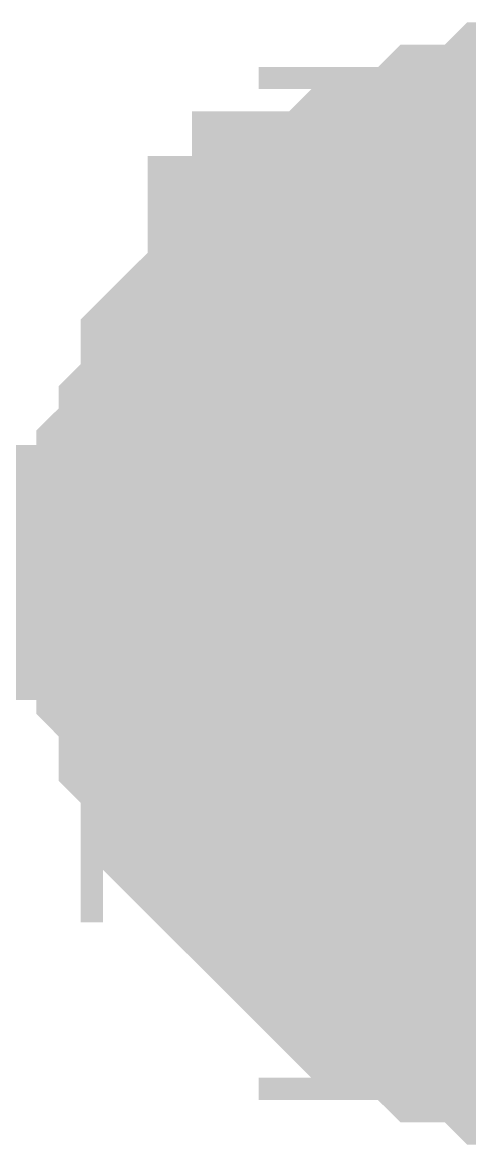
# Model space of a CAD drawing. Header units: inches. Extents: x 0 to 841, y 0 to 594.
# Drawn here: x 704.326 to 704.851, y 441.823 to 443.141 of the extents above; entities that cross this region are included whole.
import ezdxf

# ---------------------------------------------------------------- set-up
doc = ezdxf.new("R2010")
doc.units = ezdxf.units.IN
doc.layers.add('Sheet', color=255, linetype='Continuous')

msp = doc.modelspace()

# ---------------------------------------------------------------- linework, layer by layer
at = {"layer": 'Sheet'}
for points in [[(704.4917, 442.495, 0.2997, 0.2997, 0), (704.4917, 442.5211, 0.2997, 0.2997, 0), (704.4917, 442.5472, 0.2997, 0.2997, 0), (704.4917, 442.5734, 0.2997, 0.2997, 0), (704.4917, 442.5995, 0.2997, 0.2997, 0), (704.5178, 442.6256, 0.2997, 0.2997, 0), (704.5178, 442.6256, 0.2997, 0.2997, 0), (704.5178, 442.6518, 0.2997, 0.2997, 0), (704.5439, 442.6779, 0.2997, 0.2997, 0), (704.5439, 442.704, 0.2997, 0.2997, 0), (704.5439, 442.7302, 0.2997, 0.2997, 0), (704.5701, 442.7563, 0.2997, 0.2997, 0), (704.5701, 442.7563, 0.2997, 0.2997, 0), (704.5962, 442.7824, 0.2997, 0.2997, 0), (704.6223, 442.8086, 0.2997, 0.2997, 0), (704.6223, 442.8347, 0.2997, 0.2997, 0), (704.6485, 442.8347, 0.2997, 0.2997, 0), (704.6746, 442.8608, 0.2997, 0.2997, 0), (704.6746, 442.8869, 0.2997, 0.2997, 0), (704.7007, 442.8869, 0.2997, 0.2997, 0), (704.7269, 442.9131, 0.2997, 0.2997, 0), (704.753, 442.9131, 0.2997, 0.2997, 0), (704.753, 442.9392, 0.2997, 0.2997, 0), (704.7791, 442.9392, 0.2997, 0.2997, 0), (704.8052, 442.9392, 0.2997, 0.2997, 0), (704.8314, 442.9653, 0.2997, 0.2997, 0), (704.8575, 442.9653, 0.2997, 0.2997, 0), (704.8836, 442.9653, 0.2997, 0.2997, 0), (704.9098, 442.9915, 0.2997, 0.2997, 0), (704.9359, 442.9915, 0.2997, 0.2997, 0), (704.962, 442.9915, 0.2997, 0.2997, 0), (704.9882, 442.9915, 0.2997, 0.2997, 0), (705.0143, 442.9915, 0.2997, 0.2997, 0)], [(704.4917, 442.495, 0.2997, 0.2997, 0), (704.4917, 442.5211, 0.2997, 0.2997, 0), (704.4917, 442.5472, 0.2997, 0.2997, 0), (704.4917, 442.5734, 0.2997, 0.2997, 0), (704.4917, 442.5995, 0.2997, 0.2997, 0), (704.5178, 442.6256, 0.2997, 0.2997, 0), (704.5178, 442.6256, 0.2997, 0.2997, 0), (704.5178, 442.6518, 0.2997, 0.2997, 0), (704.5439, 442.6779, 0.2997, 0.2997, 0), (704.5439, 442.704, 0.2997, 0.2997, 0), (704.5439, 442.7302, 0.2997, 0.2997, 0), (704.5701, 442.7563, 0.2997, 0.2997, 0), (704.5701, 442.7563, 0.2997, 0.2997, 0), (704.5962, 442.7824, 0.2997, 0.2997, 0), (704.6223, 442.8086, 0.2997, 0.2997, 0), (704.6223, 442.8347, 0.2997, 0.2997, 0), (704.6485, 442.8347, 0.2997, 0.2997, 0), (704.6746, 442.8608, 0.2997, 0.2997, 0), (704.6746, 442.8869, 0.2997, 0.2997, 0), (704.7007, 442.8869, 0.2997, 0.2997, 0), (704.7269, 442.9131, 0.2997, 0.2997, 0), (704.753, 442.9131, 0.2997, 0.2997, 0), (704.753, 442.9392, 0.2997, 0.2997, 0), (704.7791, 442.9392, 0.2997, 0.2997, 0), (704.8052, 442.9392, 0.2997, 0.2997, 0), (704.8314, 442.9653, 0.2997, 0.2997, 0), (704.8575, 442.9653, 0.2997, 0.2997, 0), (704.8836, 442.9653, 0.2997, 0.2997, 0), (704.9098, 442.9915, 0.2997, 0.2997, 0), (704.9359, 442.9915, 0.2997, 0.2997, 0), (704.962, 442.9915, 0.2997, 0.2997, 0), (704.9882, 442.9915, 0.2997, 0.2997, 0), (705.0143, 442.9915, 0.2997, 0.2997, 0)], [(704.4917, 442.495, 0.2997, 0.2997, 0), (704.4917, 442.5211, 0.2997, 0.2997, 0), (704.4917, 442.5472, 0.2997, 0.2997, 0), (704.4917, 442.5734, 0.2997, 0.2997, 0), (704.4917, 442.5995, 0.2997, 0.2997, 0), (704.5178, 442.6256, 0.2997, 0.2997, 0), (704.5178, 442.6256, 0.2997, 0.2997, 0), (704.5178, 442.6518, 0.2997, 0.2997, 0), (704.5439, 442.6779, 0.2997, 0.2997, 0), (704.5439, 442.704, 0.2997, 0.2997, 0), (704.5439, 442.7302, 0.2997, 0.2997, 0), (704.5701, 442.7563, 0.2997, 0.2997, 0), (704.5701, 442.7563, 0.2997, 0.2997, 0), (704.5962, 442.7824, 0.2997, 0.2997, 0), (704.6223, 442.8086, 0.2997, 0.2997, 0), (704.6223, 442.8347, 0.2997, 0.2997, 0), (704.6485, 442.8347, 0.2997, 0.2997, 0), (704.6746, 442.8608, 0.2997, 0.2997, 0), (704.6746, 442.8869, 0.2997, 0.2997, 0), (704.7007, 442.8869, 0.2997, 0.2997, 0), (704.7269, 442.9131, 0.2997, 0.2997, 0), (704.753, 442.9131, 0.2997, 0.2997, 0), (704.753, 442.9392, 0.2997, 0.2997, 0), (704.7791, 442.9392, 0.2997, 0.2997, 0), (704.8052, 442.9392, 0.2997, 0.2997, 0), (704.8314, 442.9653, 0.2997, 0.2997, 0), (704.8575, 442.9653, 0.2997, 0.2997, 0), (704.8836, 442.9653, 0.2997, 0.2997, 0), (704.9098, 442.9915, 0.2997, 0.2997, 0), (704.9359, 442.9915, 0.2997, 0.2997, 0), (704.962, 442.9915, 0.2997, 0.2997, 0), (704.9882, 442.9915, 0.2997, 0.2997, 0), (705.0143, 442.9915, 0.2997, 0.2997, 0)], [(704.4917, 442.495, 0.2997, 0.2997, 0), (704.4917, 442.5211, 0.2997, 0.2997, 0), (704.4917, 442.5472, 0.2997, 0.2997, 0), (704.4917, 442.5734, 0.2997, 0.2997, 0), (704.4917, 442.5995, 0.2997, 0.2997, 0), (704.5178, 442.6256, 0.2997, 0.2997, 0), (704.5178, 442.6256, 0.2997, 0.2997, 0), (704.5178, 442.6518, 0.2997, 0.2997, 0), (704.5439, 442.6779, 0.2997, 0.2997, 0), (704.5439, 442.704, 0.2997, 0.2997, 0), (704.5439, 442.7302, 0.2997, 0.2997, 0), (704.5701, 442.7563, 0.2997, 0.2997, 0), (704.5701, 442.7563, 0.2997, 0.2997, 0), (704.5962, 442.7824, 0.2997, 0.2997, 0), (704.6223, 442.8086, 0.2997, 0.2997, 0), (704.6223, 442.8347, 0.2997, 0.2997, 0), (704.6485, 442.8347, 0.2997, 0.2997, 0), (704.6746, 442.8608, 0.2997, 0.2997, 0), (704.6746, 442.8869, 0.2997, 0.2997, 0), (704.7007, 442.8869, 0.2997, 0.2997, 0), (704.7269, 442.9131, 0.2997, 0.2997, 0), (704.753, 442.9131, 0.2997, 0.2997, 0), (704.753, 442.9392, 0.2997, 0.2997, 0), (704.7791, 442.9392, 0.2997, 0.2997, 0), (704.8052, 442.9392, 0.2997, 0.2997, 0), (704.8314, 442.9653, 0.2997, 0.2997, 0), (704.8575, 442.9653, 0.2997, 0.2997, 0), (704.8836, 442.9653, 0.2997, 0.2997, 0), (704.9098, 442.9915, 0.2997, 0.2997, 0), (704.9359, 442.9915, 0.2997, 0.2997, 0), (704.962, 442.9915, 0.2997, 0.2997, 0), (704.9882, 442.9915, 0.2997, 0.2997, 0), (705.0143, 442.9915, 0.2997, 0.2997, 0)], [(704.4917, 442.495, 0.2997, 0.2997, 0), (704.4917, 442.5211, 0.2997, 0.2997, 0), (704.4917, 442.5472, 0.2997, 0.2997, 0), (704.4917, 442.5734, 0.2997, 0.2997, 0), (704.4917, 442.5995, 0.2997, 0.2997, 0), (704.5178, 442.6256, 0.2997, 0.2997, 0), (704.5178, 442.6256, 0.2997, 0.2997, 0), (704.5178, 442.6518, 0.2997, 0.2997, 0), (704.5439, 442.6779, 0.2997, 0.2997, 0), (704.5439, 442.704, 0.2997, 0.2997, 0), (704.5439, 442.7302, 0.2997, 0.2997, 0), (704.5701, 442.7563, 0.2997, 0.2997, 0), (704.5701, 442.7563, 0.2997, 0.2997, 0), (704.5962, 442.7824, 0.2997, 0.2997, 0), (704.6223, 442.8086, 0.2997, 0.2997, 0), (704.6223, 442.8347, 0.2997, 0.2997, 0), (704.6485, 442.8347, 0.2997, 0.2997, 0), (704.6746, 442.8608, 0.2997, 0.2997, 0), (704.6746, 442.8869, 0.2997, 0.2997, 0), (704.7007, 442.8869, 0.2997, 0.2997, 0), (704.7269, 442.9131, 0.2997, 0.2997, 0), (704.753, 442.9131, 0.2997, 0.2997, 0), (704.753, 442.9392, 0.2997, 0.2997, 0), (704.7791, 442.9392, 0.2997, 0.2997, 0), (704.8052, 442.9392, 0.2997, 0.2997, 0), (704.8314, 442.9653, 0.2997, 0.2997, 0), (704.8575, 442.9653, 0.2997, 0.2997, 0), (704.8836, 442.9653, 0.2997, 0.2997, 0), (704.9098, 442.9915, 0.2997, 0.2997, 0), (704.9359, 442.9915, 0.2997, 0.2997, 0), (704.962, 442.9915, 0.2997, 0.2997, 0), (704.9882, 442.9915, 0.2997, 0.2997, 0), (705.0143, 442.9915, 0.2997, 0.2997, 0)], [(704.4917, 442.495, 0.0991, 0.0991, 0), (704.4917, 442.5211, 0.0991, 0.0991, 0), (704.4917, 442.5472, 0.0991, 0.0991, 0), (704.4917, 442.5734, 0.0991, 0.0991, 0), (704.4917, 442.5995, 0.0991, 0.0991, 0), (704.5178, 442.6256, 0.0991, 0.0991, 0), (704.5178, 442.6256, 0.0991, 0.0991, 0), (704.5178, 442.6518, 0.0991, 0.0991, 0), (704.5439, 442.6779, 0.0991, 0.0991, 0), (704.5439, 442.704, 0.0991, 0.0991, 0), (704.5439, 442.7302, 0.0991, 0.0991, 0), (704.5701, 442.7563, 0.0991, 0.0991, 0), (704.5701, 442.7563, 0.0991, 0.0991, 0), (704.5962, 442.7824, 0.0991, 0.0991, 0), (704.6223, 442.8086, 0.0991, 0.0991, 0), (704.6223, 442.8347, 0.0991, 0.0991, 0), (704.6485, 442.8347, 0.0991, 0.0991, 0), (704.6746, 442.8608, 0.0991, 0.0991, 0), (704.6746, 442.8869, 0.0991, 0.0991, 0), (704.7007, 442.8869, 0.0991, 0.0991, 0), (704.7269, 442.9131, 0.0991, 0.0991, 0), (704.753, 442.9131, 0.0991, 0.0991, 0), (704.753, 442.9392, 0.0991, 0.0991, 0), (704.7791, 442.9392, 0.0991, 0.0991, 0), (704.8052, 442.9392, 0.0991, 0.0991, 0), (704.8314, 442.9653, 0.0991, 0.0991, 0), (704.8575, 442.9653, 0.0991, 0.0991, 0), (704.8836, 442.9653, 0.0991, 0.0991, 0), (704.9098, 442.9915, 0.0991, 0.0991, 0)], [(704.4917, 442.495, 0.0991, 0.0991, 0), (704.4917, 442.5211, 0.0991, 0.0991, 0), (704.4917, 442.5472, 0.0991, 0.0991, 0), (704.4917, 442.5734, 0.0991, 0.0991, 0), (704.4917, 442.5995, 0.0991, 0.0991, 0), (704.5178, 442.6256, 0.0991, 0.0991, 0), (704.5178, 442.6256, 0.0991, 0.0991, 0), (704.5178, 442.6518, 0.0991, 0.0991, 0), (704.5439, 442.6779, 0.0991, 0.0991, 0), (704.5439, 442.704, 0.0991, 0.0991, 0), (704.5439, 442.7302, 0.0991, 0.0991, 0), (704.5701, 442.7563, 0.0991, 0.0991, 0), (704.5701, 442.7563, 0.0991, 0.0991, 0), (704.5962, 442.7824, 0.0991, 0.0991, 0), (704.6223, 442.8086, 0.0991, 0.0991, 0), (704.6223, 442.8347, 0.0991, 0.0991, 0), (704.6485, 442.8347, 0.0991, 0.0991, 0), (704.6746, 442.8608, 0.0991, 0.0991, 0), (704.6746, 442.8869, 0.0991, 0.0991, 0), (704.7007, 442.8869, 0.0991, 0.0991, 0), (704.7269, 442.9131, 0.0991, 0.0991, 0), (704.753, 442.9131, 0.0991, 0.0991, 0), (704.753, 442.9392, 0.0991, 0.0991, 0), (704.7791, 442.9392, 0.0991, 0.0991, 0), (704.8052, 442.9392, 0.0991, 0.0991, 0), (704.8314, 442.9653, 0.0991, 0.0991, 0), (704.8575, 442.9653, 0.0991, 0.0991, 0), (704.8836, 442.9653, 0.0991, 0.0991, 0), (704.9098, 442.9915, 0.0991, 0.0991, 0)], [(704.4917, 442.495, 0.0991, 0.0991, 0), (704.4917, 442.5211, 0.0991, 0.0991, 0), (704.4917, 442.5472, 0.0991, 0.0991, 0), (704.4917, 442.5734, 0.0991, 0.0991, 0), (704.4917, 442.5995, 0.0991, 0.0991, 0), (704.5178, 442.6256, 0.0991, 0.0991, 0), (704.5178, 442.6256, 0.0991, 0.0991, 0), (704.5178, 442.6518, 0.0991, 0.0991, 0), (704.5439, 442.6779, 0.0991, 0.0991, 0), (704.5439, 442.704, 0.0991, 0.0991, 0), (704.5439, 442.7302, 0.0991, 0.0991, 0), (704.5701, 442.7563, 0.0991, 0.0991, 0), (704.5701, 442.7563, 0.0991, 0.0991, 0), (704.5962, 442.7824, 0.0991, 0.0991, 0), (704.6223, 442.8086, 0.0991, 0.0991, 0), (704.6223, 442.8347, 0.0991, 0.0991, 0), (704.6485, 442.8347, 0.0991, 0.0991, 0), (704.6746, 442.8608, 0.0991, 0.0991, 0), (704.6746, 442.8869, 0.0991, 0.0991, 0), (704.7007, 442.8869, 0.0991, 0.0991, 0), (704.7269, 442.9131, 0.0991, 0.0991, 0), (704.753, 442.9131, 0.0991, 0.0991, 0), (704.753, 442.9392, 0.0991, 0.0991, 0), (704.7791, 442.9392, 0.0991, 0.0991, 0), (704.8052, 442.9392, 0.0991, 0.0991, 0), (704.8314, 442.9653, 0.0991, 0.0991, 0), (704.8575, 442.9653, 0.0991, 0.0991, 0), (704.8836, 442.9653, 0.0991, 0.0991, 0), (704.9098, 442.9915, 0.0991, 0.0991, 0)], [(704.4917, 442.495, 0.0991, 0.0991, 0), (704.4917, 442.5211, 0.0991, 0.0991, 0), (704.4917, 442.5472, 0.0991, 0.0991, 0), (704.4917, 442.5734, 0.0991, 0.0991, 0), (704.4917, 442.5995, 0.0991, 0.0991, 0), (704.5178, 442.6256, 0.0991, 0.0991, 0), (704.5178, 442.6256, 0.0991, 0.0991, 0), (704.5178, 442.6518, 0.0991, 0.0991, 0), (704.5439, 442.6779, 0.0991, 0.0991, 0), (704.5439, 442.704, 0.0991, 0.0991, 0), (704.5439, 442.7302, 0.0991, 0.0991, 0), (704.5701, 442.7563, 0.0991, 0.0991, 0), (704.5701, 442.7563, 0.0991, 0.0991, 0), (704.5962, 442.7824, 0.0991, 0.0991, 0), (704.6223, 442.8086, 0.0991, 0.0991, 0), (704.6223, 442.8347, 0.0991, 0.0991, 0), (704.6485, 442.8347, 0.0991, 0.0991, 0), (704.6746, 442.8608, 0.0991, 0.0991, 0), (704.6746, 442.8869, 0.0991, 0.0991, 0), (704.7007, 442.8869, 0.0991, 0.0991, 0), (704.7269, 442.9131, 0.0991, 0.0991, 0), (704.753, 442.9131, 0.0991, 0.0991, 0), (704.753, 442.9392, 0.0991, 0.0991, 0), (704.7791, 442.9392, 0.0991, 0.0991, 0), (704.8052, 442.9392, 0.0991, 0.0991, 0), (704.8314, 442.9653, 0.0991, 0.0991, 0), (704.8575, 442.9653, 0.0991, 0.0991, 0), (704.8836, 442.9653, 0.0991, 0.0991, 0), (704.9098, 442.9915, 0.0991, 0.0991, 0)], [(704.4917, 442.495, 0.0991, 0.0991, 0), (704.4917, 442.5211, 0.0991, 0.0991, 0), (704.4917, 442.5472, 0.0991, 0.0991, 0), (704.4917, 442.5734, 0.0991, 0.0991, 0), (704.4917, 442.5995, 0.0991, 0.0991, 0), (704.5178, 442.6256, 0.0991, 0.0991, 0), (704.5178, 442.6256, 0.0991, 0.0991, 0), (704.5178, 442.6518, 0.0991, 0.0991, 0), (704.5439, 442.6779, 0.0991, 0.0991, 0), (704.5439, 442.704, 0.0991, 0.0991, 0), (704.5439, 442.7302, 0.0991, 0.0991, 0), (704.5701, 442.7563, 0.0991, 0.0991, 0), (704.5701, 442.7563, 0.0991, 0.0991, 0), (704.5962, 442.7824, 0.0991, 0.0991, 0), (704.6223, 442.8086, 0.0991, 0.0991, 0), (704.6223, 442.8347, 0.0991, 0.0991, 0), (704.6485, 442.8347, 0.0991, 0.0991, 0), (704.6746, 442.8608, 0.0991, 0.0991, 0), (704.6746, 442.8869, 0.0991, 0.0991, 0), (704.7007, 442.8869, 0.0991, 0.0991, 0), (704.7269, 442.9131, 0.0991, 0.0991, 0), (704.753, 442.9131, 0.0991, 0.0991, 0), (704.753, 442.9392, 0.0991, 0.0991, 0), (704.7791, 442.9392, 0.0991, 0.0991, 0), (704.8052, 442.9392, 0.0991, 0.0991, 0), (704.8314, 442.9653, 0.0991, 0.0991, 0), (704.8575, 442.9653, 0.0991, 0.0991, 0), (704.8836, 442.9653, 0.0991, 0.0991, 0), (704.9098, 442.9915, 0.0991, 0.0991, 0)], [(717.5049, 442.495, 0.2997, 0.2997, 0), (715.0225, 442.495, 0.2997, 0.2997, 0), (705.0143, 442.495, 0.2997, 0.2997, 0), (695.0061, 442.495, 0.2997, 0.2997, 0), (670.0249, 442.495, 0.2997, 0.2997, 0)], [(705.0143, 441.9724, 0.2997, 0.2997, 0), (704.9882, 441.9724, 0.2997, 0.2997, 0), (704.962, 441.9724, 0.2997, 0.2997, 0), (704.9359, 441.9724, 0.2997, 0.2997, 0), (704.9098, 441.9724, 0.2997, 0.2997, 0), (704.8836, 441.9985, 0.2997, 0.2997, 0), (704.8575, 441.9985, 0.2997, 0.2997, 0), (704.8314, 441.9985, 0.2997, 0.2997, 0), (704.8052, 442.0246, 0.2997, 0.2997, 0), (704.7791, 442.0246, 0.2997, 0.2997, 0), (704.753, 442.0246, 0.2997, 0.2997, 0), (704.753, 442.0508, 0.2997, 0.2997, 0), (704.7269, 442.0508, 0.2997, 0.2997, 0), (704.7007, 442.0769, 0.2997, 0.2997, 0), (704.6746, 442.103, 0.2997, 0.2997, 0), (704.6746, 442.103, 0.2997, 0.2997, 0), (704.6485, 442.1292, 0.2997, 0.2997, 0), (704.6223, 442.1553, 0.2997, 0.2997, 0), (704.6223, 442.1553, 0.2997, 0.2997, 0), (704.5962, 442.1814, 0.2997, 0.2997, 0), (704.5701, 442.2075, 0.2997, 0.2997, 0), (704.5701, 442.2337, 0.2997, 0.2997, 0), (704.5439, 442.2337, 0.2997, 0.2997, 0), (704.5439, 442.2598, 0.2997, 0.2997, 0), (704.5439, 442.2859, 0.2997, 0.2997, 0), (704.5178, 442.3121, 0.2997, 0.2997, 0), (704.5178, 442.3382, 0.2997, 0.2997, 0), (704.5178, 442.3643, 0.2997, 0.2997, 0), (704.4917, 442.3905, 0.2997, 0.2997, 0), (704.4917, 442.4166, 0.2997, 0.2997, 0), (704.4917, 442.4427, 0.2997, 0.2997, 0), (704.4917, 442.4689, 0.2997, 0.2997, 0), (704.4917, 442.495, 0.2997, 0.2997, 0)], [(704.4917, 442.495, 0.2997, 0.2997, 0), (704.4917, 442.495, 0.2997, 0.2997, 0)], [(705.0143, 441.9724, 0.2997, 0.2997, 0), (704.9882, 441.9724, 0.2997, 0.2997, 0), (704.962, 441.9724, 0.2997, 0.2997, 0), (704.9359, 441.9724, 0.2997, 0.2997, 0), (704.9098, 441.9724, 0.2997, 0.2997, 0), (704.8836, 441.9985, 0.2997, 0.2997, 0), (704.8575, 441.9985, 0.2997, 0.2997, 0), (704.8314, 441.9985, 0.2997, 0.2997, 0), (704.8052, 442.0246, 0.2997, 0.2997, 0), (704.7791, 442.0246, 0.2997, 0.2997, 0), (704.753, 442.0246, 0.2997, 0.2997, 0), (704.753, 442.0508, 0.2997, 0.2997, 0), (704.7269, 442.0508, 0.2997, 0.2997, 0), (704.7007, 442.0769, 0.2997, 0.2997, 0), (704.6746, 442.103, 0.2997, 0.2997, 0), (704.6746, 442.103, 0.2997, 0.2997, 0), (704.6485, 442.1292, 0.2997, 0.2997, 0), (704.6223, 442.1553, 0.2997, 0.2997, 0), (704.6223, 442.1553, 0.2997, 0.2997, 0), (704.5962, 442.1814, 0.2997, 0.2997, 0), (704.5701, 442.2075, 0.2997, 0.2997, 0), (704.5701, 442.2337, 0.2997, 0.2997, 0), (704.5439, 442.2337, 0.2997, 0.2997, 0), (704.5439, 442.2598, 0.2997, 0.2997, 0), (704.5439, 442.2859, 0.2997, 0.2997, 0), (704.5178, 442.3121, 0.2997, 0.2997, 0), (704.5178, 442.3382, 0.2997, 0.2997, 0), (704.5178, 442.3643, 0.2997, 0.2997, 0), (704.4917, 442.3905, 0.2997, 0.2997, 0), (704.4917, 442.4166, 0.2997, 0.2997, 0), (704.4917, 442.4427, 0.2997, 0.2997, 0), (704.4917, 442.4689, 0.2997, 0.2997, 0), (704.4917, 442.495, 0.2997, 0.2997, 0)], [(704.4917, 442.495, 0.2997, 0.2997, 0), (704.4917, 442.495, 0.2997, 0.2997, 0)], [(705.0143, 441.9724, 0.2997, 0.2997, 0), (704.9882, 441.9724, 0.2997, 0.2997, 0), (704.962, 441.9724, 0.2997, 0.2997, 0), (704.9359, 441.9724, 0.2997, 0.2997, 0), (704.9098, 441.9724, 0.2997, 0.2997, 0), (704.8836, 441.9985, 0.2997, 0.2997, 0), (704.8575, 441.9985, 0.2997, 0.2997, 0), (704.8314, 441.9985, 0.2997, 0.2997, 0), (704.8052, 442.0246, 0.2997, 0.2997, 0), (704.7791, 442.0246, 0.2997, 0.2997, 0), (704.753, 442.0246, 0.2997, 0.2997, 0), (704.753, 442.0508, 0.2997, 0.2997, 0), (704.7269, 442.0508, 0.2997, 0.2997, 0), (704.7007, 442.0769, 0.2997, 0.2997, 0), (704.6746, 442.103, 0.2997, 0.2997, 0), (704.6746, 442.103, 0.2997, 0.2997, 0), (704.6485, 442.1292, 0.2997, 0.2997, 0), (704.6223, 442.1553, 0.2997, 0.2997, 0), (704.6223, 442.1553, 0.2997, 0.2997, 0), (704.5962, 442.1814, 0.2997, 0.2997, 0), (704.5701, 442.2075, 0.2997, 0.2997, 0), (704.5701, 442.2337, 0.2997, 0.2997, 0), (704.5439, 442.2337, 0.2997, 0.2997, 0), (704.5439, 442.2598, 0.2997, 0.2997, 0), (704.5439, 442.2859, 0.2997, 0.2997, 0), (704.5178, 442.3121, 0.2997, 0.2997, 0), (704.5178, 442.3382, 0.2997, 0.2997, 0), (704.5178, 442.3643, 0.2997, 0.2997, 0), (704.4917, 442.3905, 0.2997, 0.2997, 0), (704.4917, 442.4166, 0.2997, 0.2997, 0), (704.4917, 442.4427, 0.2997, 0.2997, 0), (704.4917, 442.4689, 0.2997, 0.2997, 0), (704.4917, 442.495, 0.2997, 0.2997, 0)], [(704.4917, 442.495, 0.2997, 0.2997, 0), (704.4917, 442.495, 0.2997, 0.2997, 0)], [(705.0143, 441.9724, 0.2997, 0.2997, 0), (704.9882, 441.9724, 0.2997, 0.2997, 0), (704.962, 441.9724, 0.2997, 0.2997, 0), (704.9359, 441.9724, 0.2997, 0.2997, 0), (704.9098, 441.9724, 0.2997, 0.2997, 0), (704.8836, 441.9985, 0.2997, 0.2997, 0), (704.8575, 441.9985, 0.2997, 0.2997, 0), (704.8314, 441.9985, 0.2997, 0.2997, 0), (704.8052, 442.0246, 0.2997, 0.2997, 0), (704.7791, 442.0246, 0.2997, 0.2997, 0), (704.753, 442.0246, 0.2997, 0.2997, 0), (704.753, 442.0508, 0.2997, 0.2997, 0), (704.7269, 442.0508, 0.2997, 0.2997, 0), (704.7007, 442.0769, 0.2997, 0.2997, 0), (704.6746, 442.103, 0.2997, 0.2997, 0), (704.6746, 442.103, 0.2997, 0.2997, 0), (704.6485, 442.1292, 0.2997, 0.2997, 0), (704.6223, 442.1553, 0.2997, 0.2997, 0), (704.6223, 442.1553, 0.2997, 0.2997, 0), (704.5962, 442.1814, 0.2997, 0.2997, 0), (704.5701, 442.2075, 0.2997, 0.2997, 0), (704.5701, 442.2337, 0.2997, 0.2997, 0), (704.5439, 442.2337, 0.2997, 0.2997, 0), (704.5439, 442.2598, 0.2997, 0.2997, 0), (704.5439, 442.2859, 0.2997, 0.2997, 0), (704.5178, 442.3121, 0.2997, 0.2997, 0), (704.5178, 442.3382, 0.2997, 0.2997, 0), (704.5178, 442.3643, 0.2997, 0.2997, 0), (704.4917, 442.3905, 0.2997, 0.2997, 0), (704.4917, 442.4166, 0.2997, 0.2997, 0), (704.4917, 442.4427, 0.2997, 0.2997, 0), (704.4917, 442.4689, 0.2997, 0.2997, 0), (704.4917, 442.495, 0.2997, 0.2997, 0)], [(704.4917, 442.495, 0.2997, 0.2997, 0), (704.4917, 442.495, 0.2997, 0.2997, 0)], [(705.0143, 441.9724, 0.2997, 0.2997, 0), (704.9882, 441.9724, 0.2997, 0.2997, 0), (704.962, 441.9724, 0.2997, 0.2997, 0), (704.9359, 441.9724, 0.2997, 0.2997, 0), (704.9098, 441.9724, 0.2997, 0.2997, 0), (704.8836, 441.9985, 0.2997, 0.2997, 0), (704.8575, 441.9985, 0.2997, 0.2997, 0), (704.8314, 441.9985, 0.2997, 0.2997, 0), (704.8052, 442.0246, 0.2997, 0.2997, 0), (704.7791, 442.0246, 0.2997, 0.2997, 0), (704.753, 442.0246, 0.2997, 0.2997, 0), (704.753, 442.0508, 0.2997, 0.2997, 0), (704.7269, 442.0508, 0.2997, 0.2997, 0), (704.7007, 442.0769, 0.2997, 0.2997, 0), (704.6746, 442.103, 0.2997, 0.2997, 0), (704.6746, 442.103, 0.2997, 0.2997, 0), (704.6485, 442.1292, 0.2997, 0.2997, 0), (704.6223, 442.1553, 0.2997, 0.2997, 0), (704.6223, 442.1553, 0.2997, 0.2997, 0), (704.5962, 442.1814, 0.2997, 0.2997, 0), (704.5701, 442.2075, 0.2997, 0.2997, 0), (704.5701, 442.2337, 0.2997, 0.2997, 0), (704.5439, 442.2337, 0.2997, 0.2997, 0), (704.5439, 442.2598, 0.2997, 0.2997, 0), (704.5439, 442.2859, 0.2997, 0.2997, 0), (704.5178, 442.3121, 0.2997, 0.2997, 0), (704.5178, 442.3382, 0.2997, 0.2997, 0), (704.5178, 442.3643, 0.2997, 0.2997, 0), (704.4917, 442.3905, 0.2997, 0.2997, 0), (704.4917, 442.4166, 0.2997, 0.2997, 0), (704.4917, 442.4427, 0.2997, 0.2997, 0), (704.4917, 442.4689, 0.2997, 0.2997, 0), (704.4917, 442.495, 0.2997, 0.2997, 0)], [(704.4917, 442.495, 0.2997, 0.2997, 0), (704.4917, 442.495, 0.2997, 0.2997, 0)], [(704.9098, 441.9724, 0.0991, 0.0991, 0), (704.8836, 441.9985, 0.0991, 0.0991, 0), (704.8575, 441.9985, 0.0991, 0.0991, 0), (704.8314, 441.9985, 0.0991, 0.0991, 0), (704.8052, 442.0246, 0.0991, 0.0991, 0), (704.7791, 442.0246, 0.0991, 0.0991, 0), (704.753, 442.0246, 0.0991, 0.0991, 0), (704.753, 442.0508, 0.0991, 0.0991, 0), (704.7269, 442.0508, 0.0991, 0.0991, 0), (704.7007, 442.0769, 0.0991, 0.0991, 0), (704.6746, 442.103, 0.0991, 0.0991, 0), (704.6746, 442.103, 0.0991, 0.0991, 0), (704.6485, 442.1292, 0.0991, 0.0991, 0), (704.6223, 442.1553, 0.0991, 0.0991, 0), (704.6223, 442.1553, 0.0991, 0.0991, 0), (704.5962, 442.1814, 0.0991, 0.0991, 0), (704.5701, 442.2075, 0.0991, 0.0991, 0), (704.5701, 442.2337, 0.0991, 0.0991, 0), (704.5439, 442.2337, 0.0991, 0.0991, 0), (704.5439, 442.2598, 0.0991, 0.0991, 0), (704.5439, 442.2859, 0.0991, 0.0991, 0), (704.5178, 442.3121, 0.0991, 0.0991, 0), (704.5178, 442.3382, 0.0991, 0.0991, 0), (704.5178, 442.3643, 0.0991, 0.0991, 0), (704.4917, 442.3905, 0.0991, 0.0991, 0), (704.4917, 442.4166, 0.0991, 0.0991, 0), (704.4917, 442.4427, 0.0991, 0.0991, 0), (704.4917, 442.4689, 0.0991, 0.0991, 0), (704.4917, 442.495, 0.0991, 0.0991, 0)], [(704.4917, 442.495, 0.0991, 0.0991, 0), (704.4917, 442.495, 0.0991, 0.0991, 0)], [(704.9098, 441.9724, 0.0991, 0.0991, 0), (704.8836, 441.9985, 0.0991, 0.0991, 0), (704.8575, 441.9985, 0.0991, 0.0991, 0), (704.8314, 441.9985, 0.0991, 0.0991, 0), (704.8052, 442.0246, 0.0991, 0.0991, 0), (704.7791, 442.0246, 0.0991, 0.0991, 0), (704.753, 442.0246, 0.0991, 0.0991, 0), (704.753, 442.0508, 0.0991, 0.0991, 0), (704.7269, 442.0508, 0.0991, 0.0991, 0), (704.7007, 442.0769, 0.0991, 0.0991, 0), (704.6746, 442.103, 0.0991, 0.0991, 0), (704.6746, 442.103, 0.0991, 0.0991, 0), (704.6485, 442.1292, 0.0991, 0.0991, 0), (704.6223, 442.1553, 0.0991, 0.0991, 0), (704.6223, 442.1553, 0.0991, 0.0991, 0), (704.5962, 442.1814, 0.0991, 0.0991, 0), (704.5701, 442.2075, 0.0991, 0.0991, 0), (704.5701, 442.2337, 0.0991, 0.0991, 0), (704.5439, 442.2337, 0.0991, 0.0991, 0), (704.5439, 442.2598, 0.0991, 0.0991, 0), (704.5439, 442.2859, 0.0991, 0.0991, 0), (704.5178, 442.3121, 0.0991, 0.0991, 0), (704.5178, 442.3382, 0.0991, 0.0991, 0), (704.5178, 442.3643, 0.0991, 0.0991, 0), (704.4917, 442.3905, 0.0991, 0.0991, 0), (704.4917, 442.4166, 0.0991, 0.0991, 0), (704.4917, 442.4427, 0.0991, 0.0991, 0), (704.4917, 442.4689, 0.0991, 0.0991, 0), (704.4917, 442.495, 0.0991, 0.0991, 0)], [(704.4917, 442.495, 0.0991, 0.0991, 0), (704.4917, 442.495, 0.0991, 0.0991, 0)], [(704.9098, 441.9724, 0.0991, 0.0991, 0), (704.8836, 441.9985, 0.0991, 0.0991, 0), (704.8575, 441.9985, 0.0991, 0.0991, 0), (704.8314, 441.9985, 0.0991, 0.0991, 0), (704.8052, 442.0246, 0.0991, 0.0991, 0), (704.7791, 442.0246, 0.0991, 0.0991, 0), (704.753, 442.0246, 0.0991, 0.0991, 0), (704.753, 442.0508, 0.0991, 0.0991, 0), (704.7269, 442.0508, 0.0991, 0.0991, 0), (704.7007, 442.0769, 0.0991, 0.0991, 0), (704.6746, 442.103, 0.0991, 0.0991, 0), (704.6746, 442.103, 0.0991, 0.0991, 0), (704.6485, 442.1292, 0.0991, 0.0991, 0), (704.6223, 442.1553, 0.0991, 0.0991, 0), (704.6223, 442.1553, 0.0991, 0.0991, 0), (704.5962, 442.1814, 0.0991, 0.0991, 0), (704.5701, 442.2075, 0.0991, 0.0991, 0), (704.5701, 442.2337, 0.0991, 0.0991, 0), (704.5439, 442.2337, 0.0991, 0.0991, 0), (704.5439, 442.2598, 0.0991, 0.0991, 0), (704.5439, 442.2859, 0.0991, 0.0991, 0), (704.5178, 442.3121, 0.0991, 0.0991, 0), (704.5178, 442.3382, 0.0991, 0.0991, 0), (704.5178, 442.3643, 0.0991, 0.0991, 0), (704.4917, 442.3905, 0.0991, 0.0991, 0), (704.4917, 442.4166, 0.0991, 0.0991, 0), (704.4917, 442.4427, 0.0991, 0.0991, 0), (704.4917, 442.4689, 0.0991, 0.0991, 0), (704.4917, 442.495, 0.0991, 0.0991, 0)], [(704.4917, 442.495, 0.0991, 0.0991, 0), (704.4917, 442.495, 0.0991, 0.0991, 0)], [(704.9098, 441.9724, 0.0991, 0.0991, 0), (704.8836, 441.9985, 0.0991, 0.0991, 0), (704.8575, 441.9985, 0.0991, 0.0991, 0), (704.8314, 441.9985, 0.0991, 0.0991, 0), (704.8052, 442.0246, 0.0991, 0.0991, 0), (704.7791, 442.0246, 0.0991, 0.0991, 0), (704.753, 442.0246, 0.0991, 0.0991, 0), (704.753, 442.0508, 0.0991, 0.0991, 0), (704.7269, 442.0508, 0.0991, 0.0991, 0), (704.7007, 442.0769, 0.0991, 0.0991, 0), (704.6746, 442.103, 0.0991, 0.0991, 0), (704.6746, 442.103, 0.0991, 0.0991, 0), (704.6485, 442.1292, 0.0991, 0.0991, 0), (704.6223, 442.1553, 0.0991, 0.0991, 0), (704.6223, 442.1553, 0.0991, 0.0991, 0), (704.5962, 442.1814, 0.0991, 0.0991, 0), (704.5701, 442.2075, 0.0991, 0.0991, 0), (704.5701, 442.2337, 0.0991, 0.0991, 0), (704.5439, 442.2337, 0.0991, 0.0991, 0), (704.5439, 442.2598, 0.0991, 0.0991, 0), (704.5439, 442.2859, 0.0991, 0.0991, 0), (704.5178, 442.3121, 0.0991, 0.0991, 0), (704.5178, 442.3382, 0.0991, 0.0991, 0), (704.5178, 442.3643, 0.0991, 0.0991, 0), (704.4917, 442.3905, 0.0991, 0.0991, 0), (704.4917, 442.4166, 0.0991, 0.0991, 0), (704.4917, 442.4427, 0.0991, 0.0991, 0), (704.4917, 442.4689, 0.0991, 0.0991, 0), (704.4917, 442.495, 0.0991, 0.0991, 0)], [(704.4917, 442.495, 0.0991, 0.0991, 0), (704.4917, 442.495, 0.0991, 0.0991, 0)], [(704.9098, 441.9724, 0.0991, 0.0991, 0), (704.8836, 441.9985, 0.0991, 0.0991, 0), (704.8575, 441.9985, 0.0991, 0.0991, 0), (704.8314, 441.9985, 0.0991, 0.0991, 0), (704.8052, 442.0246, 0.0991, 0.0991, 0), (704.7791, 442.0246, 0.0991, 0.0991, 0), (704.753, 442.0246, 0.0991, 0.0991, 0), (704.753, 442.0508, 0.0991, 0.0991, 0), (704.7269, 442.0508, 0.0991, 0.0991, 0), (704.7007, 442.0769, 0.0991, 0.0991, 0), (704.6746, 442.103, 0.0991, 0.0991, 0), (704.6746, 442.103, 0.0991, 0.0991, 0), (704.6485, 442.1292, 0.0991, 0.0991, 0), (704.6223, 442.1553, 0.0991, 0.0991, 0), (704.6223, 442.1553, 0.0991, 0.0991, 0), (704.5962, 442.1814, 0.0991, 0.0991, 0), (704.5701, 442.2075, 0.0991, 0.0991, 0), (704.5701, 442.2337, 0.0991, 0.0991, 0), (704.5439, 442.2337, 0.0991, 0.0991, 0), (704.5439, 442.2598, 0.0991, 0.0991, 0), (704.5439, 442.2859, 0.0991, 0.0991, 0), (704.5178, 442.3121, 0.0991, 0.0991, 0), (704.5178, 442.3382, 0.0991, 0.0991, 0), (704.5178, 442.3643, 0.0991, 0.0991, 0), (704.4917, 442.3905, 0.0991, 0.0991, 0), (704.4917, 442.4166, 0.0991, 0.0991, 0), (704.4917, 442.4427, 0.0991, 0.0991, 0), (704.4917, 442.4689, 0.0991, 0.0991, 0), (704.4917, 442.495, 0.0991, 0.0991, 0)], [(704.4917, 442.495, 0.0991, 0.0991, 0), (704.4917, 442.495, 0.0991, 0.0991, 0)]]:
    msp.add_lwpolyline(points, format="xyseb", dxfattribs=at)
msp.add_lwpolyline([(704.746, 442.5, 0.508, 0.508, 1), (705.254, 442.5, 0.508, 0.508, 1)], format="xyseb", close=True, dxfattribs=at)

doc.saveas('drawing.dxf')
